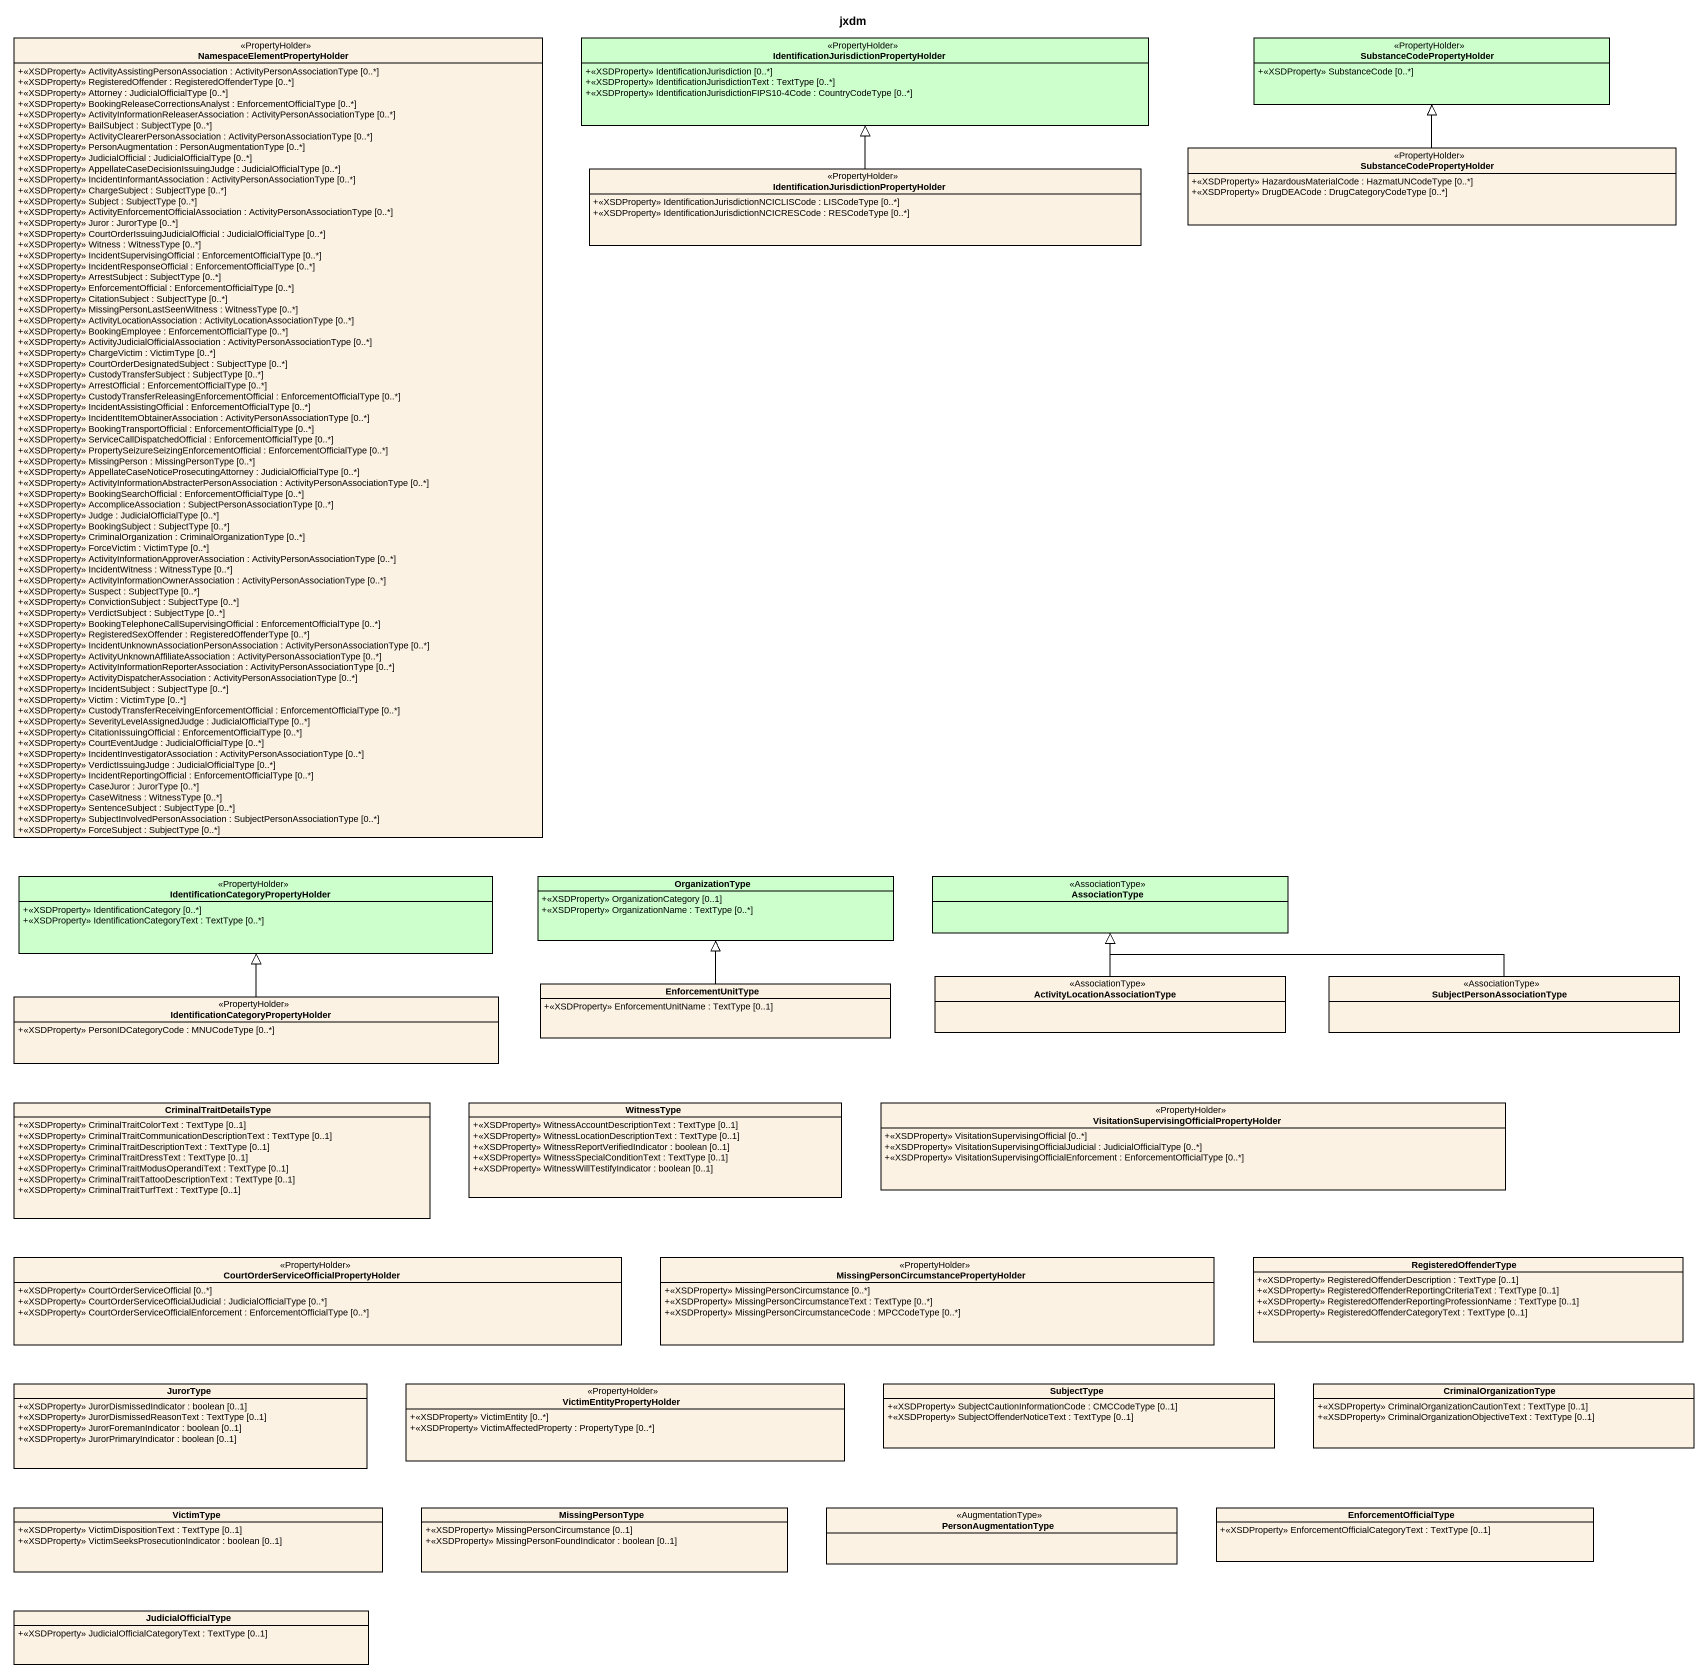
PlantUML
@startuml
title jxdm
hide circle
hide empty members
skinparam classAttributeIconSize 0
class "NamespaceElementPropertyHolder" as NamespaceElementPropertyHold <<PropertyHolder>> {
  +<<XSDProperty>> ActivityAssistingPersonAssociation : ActivityPersonAssociationType [0..*]
  +<<XSDProperty>> RegisteredOffender : RegisteredOffenderType [0..*]
  +<<XSDProperty>> Attorney : JudicialOfficialType [0..*]
  +<<XSDProperty>> BookingReleaseCorrectionsAnalyst : EnforcementOfficialType [0..*]
  +<<XSDProperty>> ActivityInformationReleaserAssociation : ActivityPersonAssociationType [0..*]
  +<<XSDProperty>> BailSubject : SubjectType [0..*]
  +<<XSDProperty>> ActivityClearerPersonAssociation : ActivityPersonAssociationType [0..*]
  +<<XSDProperty>> PersonAugmentation : PersonAugmentationType [0..*]
  +<<XSDProperty>> JudicialOfficial : JudicialOfficialType [0..*]
  +<<XSDProperty>> AppellateCaseDecisionIssuingJudge : JudicialOfficialType [0..*]
  +<<XSDProperty>> IncidentInformantAssociation : ActivityPersonAssociationType [0..*]
  +<<XSDProperty>> ChargeSubject : SubjectType [0..*]
  +<<XSDProperty>> Subject : SubjectType [0..*]
  +<<XSDProperty>> ActivityEnforcementOfficialAssociation : ActivityPersonAssociationType [0..*]
  +<<XSDProperty>> Juror : JurorType [0..*]
  +<<XSDProperty>> CourtOrderIssuingJudicialOfficial : JudicialOfficialType [0..*]
  +<<XSDProperty>> Witness : WitnessType [0..*]
  +<<XSDProperty>> IncidentSupervisingOfficial : EnforcementOfficialType [0..*]
  +<<XSDProperty>> IncidentResponseOfficial : EnforcementOfficialType [0..*]
  +<<XSDProperty>> ArrestSubject : SubjectType [0..*]
  +<<XSDProperty>> EnforcementOfficial : EnforcementOfficialType [0..*]
  +<<XSDProperty>> CitationSubject : SubjectType [0..*]
  +<<XSDProperty>> MissingPersonLastSeenWitness : WitnessType [0..*]
  +<<XSDProperty>> ActivityLocationAssociation : ActivityLocationAssociationType [0..*]
  +<<XSDProperty>> BookingEmployee : EnforcementOfficialType [0..*]
  +<<XSDProperty>> ActivityJudicialOfficialAssociation : ActivityPersonAssociationType [0..*]
  +<<XSDProperty>> ChargeVictim : VictimType [0..*]
  +<<XSDProperty>> CourtOrderDesignatedSubject : SubjectType [0..*]
  +<<XSDProperty>> CustodyTransferSubject : SubjectType [0..*]
  +<<XSDProperty>> ArrestOfficial : EnforcementOfficialType [0..*]
  +<<XSDProperty>> CustodyTransferReleasingEnforcementOfficial : EnforcementOfficialType [0..*]
  +<<XSDProperty>> IncidentAssistingOfficial : EnforcementOfficialType [0..*]
  +<<XSDProperty>> IncidentItemObtainerAssociation : ActivityPersonAssociationType [0..*]
  +<<XSDProperty>> BookingTransportOfficial : EnforcementOfficialType [0..*]
  +<<XSDProperty>> ServiceCallDispatchedOfficial : EnforcementOfficialType [0..*]
  +<<XSDProperty>> PropertySeizureSeizingEnforcementOfficial : EnforcementOfficialType [0..*]
  +<<XSDProperty>> MissingPerson : MissingPersonType [0..*]
  +<<XSDProperty>> AppellateCaseNoticeProsecutingAttorney : JudicialOfficialType [0..*]
  +<<XSDProperty>> ActivityInformationAbstracterPersonAssociation : ActivityPersonAssociationType [0..*]
  +<<XSDProperty>> BookingSearchOfficial : EnforcementOfficialType [0..*]
  +<<XSDProperty>> AccompliceAssociation : SubjectPersonAssociationType [0..*]
  +<<XSDProperty>> Judge : JudicialOfficialType [0..*]
  +<<XSDProperty>> BookingSubject : SubjectType [0..*]
  +<<XSDProperty>> CriminalOrganization : CriminalOrganizationType [0..*]
  +<<XSDProperty>> ForceVictim : VictimType [0..*]
  +<<XSDProperty>> ActivityInformationApproverAssociation : ActivityPersonAssociationType [0..*]
  +<<XSDProperty>> IncidentWitness : WitnessType [0..*]
  +<<XSDProperty>> ActivityInformationOwnerAssociation : ActivityPersonAssociationType [0..*]
  +<<XSDProperty>> Suspect : SubjectType [0..*]
  +<<XSDProperty>> ConvictionSubject : SubjectType [0..*]
  +<<XSDProperty>> VerdictSubject : SubjectType [0..*]
  +<<XSDProperty>> BookingTelephoneCallSupervisingOfficial : EnforcementOfficialType [0..*]
  +<<XSDProperty>> RegisteredSexOffender : RegisteredOffenderType [0..*]
  +<<XSDProperty>> IncidentUnknownAssociationPersonAssociation : ActivityPersonAssociationType [0..*]
  +<<XSDProperty>> ActivityUnknownAffiliateAssociation : ActivityPersonAssociationType [0..*]
  +<<XSDProperty>> ActivityInformationReporterAssociation : ActivityPersonAssociationType [0..*]
  +<<XSDProperty>> ActivityDispatcherAssociation : ActivityPersonAssociationType [0..*]
  +<<XSDProperty>> IncidentSubject : SubjectType [0..*]
  +<<XSDProperty>> Victim : VictimType [0..*]
  +<<XSDProperty>> CustodyTransferReceivingEnforcementOfficial : EnforcementOfficialType [0..*]
  +<<XSDProperty>> SeverityLevelAssignedJudge : JudicialOfficialType [0..*]
  +<<XSDProperty>> CitationIssuingOfficial : EnforcementOfficialType [0..*]
  +<<XSDProperty>> CourtEventJudge : JudicialOfficialType [0..*]
  +<<XSDProperty>> IncidentInvestigatorAssociation : ActivityPersonAssociationType [0..*]
  +<<XSDProperty>> VerdictIssuingJudge : JudicialOfficialType [0..*]
  +<<XSDProperty>> IncidentReportingOfficial : EnforcementOfficialType [0..*]
  +<<XSDProperty>> CaseJuror : JurorType [0..*]
  +<<XSDProperty>> CaseWitness : WitnessType [0..*]
  +<<XSDProperty>> SentenceSubject : SubjectType [0..*]
  +<<XSDProperty>> SubjectInvolvedPersonAssociation : SubjectPersonAssociationType [0..*]
  +<<XSDProperty>> ForceSubject : SubjectType [0..*]
}
class "IdentificationJurisdictionPropertyHolder" as IdentificationJurisdictionPr <<PropertyHolder>> #CCFFCC {
  +<<XSDProperty>> IdentificationJurisdiction [0..*]
  +<<XSDProperty>> IdentificationJurisdictionText : TextType [0..*]
  +<<XSDProperty>> IdentificationJurisdictionFIPS10-4Code : CountryCodeType [0..*]
}
class SubstanceCodePropertyHolder <<PropertyHolder>> #CCFFCC {
  +<<XSDProperty>> SubstanceCode [0..*]
}
class "IdentificationJurisdictionPropertyHolder" as IdentificationJurisdictionPr_2 <<PropertyHolder>> {
  +<<XSDProperty>> IdentificationJurisdictionNCICLISCode : LISCodeType [0..*]
  +<<XSDProperty>> IdentificationJurisdictionNCICRESCode : RESCodeType [0..*]
}
class "SubstanceCodePropertyHolder" as SubstanceCodePropertyHolder_2 <<PropertyHolder>> {
  +<<XSDProperty>> HazardousMaterialCode : HazmatUNCodeType [0..*]
  +<<XSDProperty>> DrugDEACode : DrugCategoryCodeType [0..*]
}
class "IdentificationCategoryPropertyHolder" as IdentificationCategoryProper <<PropertyHolder>> #CCFFCC {
  +<<XSDProperty>> IdentificationCategory [0..*]
  +<<XSDProperty>> IdentificationCategoryText : TextType [0..*]
}
class OrganizationType #CCFFCC {
  +<<XSDProperty>> OrganizationCategory [0..1]
  +<<XSDProperty>> OrganizationName : TextType [0..*]
}
class AssociationType <<AssociationType>> #CCFFCC
class EnforcementUnitType {
  +<<XSDProperty>> EnforcementUnitName : TextType [0..1]
}
class "ActivityLocationAssociationType" as ActivityLocationAssociationT <<AssociationType>>
class SubjectPersonAssociationType <<AssociationType>>
class "IdentificationCategoryPropertyHolder" as IdentificationCategoryProper_2 <<PropertyHolder>> {
  +<<XSDProperty>> PersonIDCategoryCode : MNUCodeType [0..*]
}
class CriminalTraitDetailsType {
  +<<XSDProperty>> CriminalTraitColorText : TextType [0..1]
  +<<XSDProperty>> CriminalTraitCommunicationDescriptionText : TextType [0..1]
  +<<XSDProperty>> CriminalTraitDescriptionText : TextType [0..1]
  +<<XSDProperty>> CriminalTraitDressText : TextType [0..1]
  +<<XSDProperty>> CriminalTraitModusOperandiText : TextType [0..1]
  +<<XSDProperty>> CriminalTraitTattooDescriptionText : TextType [0..1]
  +<<XSDProperty>> CriminalTraitTurfText : TextType [0..1]
}
class WitnessType {
  +<<XSDProperty>> WitnessAccountDescriptionText : TextType [0..1]
  +<<XSDProperty>> WitnessLocationDescriptionText : TextType [0..1]
  +<<XSDProperty>> WitnessReportVerifiedIndicator : boolean [0..1]
  +<<XSDProperty>> WitnessSpecialConditionText : TextType [0..1]
  +<<XSDProperty>> WitnessWillTestifyIndicator : boolean [0..1]
}
class "VisitationSupervisingOfficialPropertyHolder" as VisitationSupervisingOfficia <<PropertyHolder>> {
  +<<XSDProperty>> VisitationSupervisingOfficial [0..*]
  +<<XSDProperty>> VisitationSupervisingOfficialJudicial : JudicialOfficialType [0..*]
  +<<XSDProperty>> VisitationSupervisingOfficialEnforcement : EnforcementOfficialType [0..*]
}
class "CourtOrderServiceOfficialPropertyHolder" as CourtOrderServiceOfficialPro <<PropertyHolder>> {
  +<<XSDProperty>> CourtOrderServiceOfficial [0..*]
  +<<XSDProperty>> CourtOrderServiceOfficialJudicial : JudicialOfficialType [0..*]
  +<<XSDProperty>> CourtOrderServiceOfficialEnforcement : EnforcementOfficialType [0..*]
}
class "MissingPersonCircumstancePropertyHolder" as MissingPersonCircumstancePro <<PropertyHolder>> {
  +<<XSDProperty>> MissingPersonCircumstance [0..*]
  +<<XSDProperty>> MissingPersonCircumstanceText : TextType [0..*]
  +<<XSDProperty>> MissingPersonCircumstanceCode : MPCCodeType [0..*]
}
class RegisteredOffenderType {
  +<<XSDProperty>> RegisteredOffenderDescription : TextType [0..1]
  +<<XSDProperty>> RegisteredOffenderReportingCriteriaText : TextType [0..1]
  +<<XSDProperty>> RegisteredOffenderReportingProfessionName : TextType [0..1]
  +<<XSDProperty>> RegisteredOffenderCategoryText : TextType [0..1]
}
class JurorType {
  +<<XSDProperty>> JurorDismissedIndicator : boolean [0..1]
  +<<XSDProperty>> JurorDismissedReasonText : TextType [0..1]
  +<<XSDProperty>> JurorForemanIndicator : boolean [0..1]
  +<<XSDProperty>> JurorPrimaryIndicator : boolean [0..1]
}
class VictimEntityPropertyHolder <<PropertyHolder>> {
  +<<XSDProperty>> VictimEntity [0..*]
  +<<XSDProperty>> VictimAffectedProperty : PropertyType [0..*]
}
class SubjectType {
  +<<XSDProperty>> SubjectCautionInformationCode : CMCCodeType [0..1]
  +<<XSDProperty>> SubjectOffenderNoticeText : TextType [0..1]
}
class CriminalOrganizationType {
  +<<XSDProperty>> CriminalOrganizationCautionText : TextType [0..1]
  +<<XSDProperty>> CriminalOrganizationObjectiveText : TextType [0..1]
}
class VictimType {
  +<<XSDProperty>> VictimDispositionText : TextType [0..1]
  +<<XSDProperty>> VictimSeeksProsecutionIndicator : boolean [0..1]
}
class MissingPersonType {
  +<<XSDProperty>> MissingPersonCircumstance [0..1]
  +<<XSDProperty>> MissingPersonFoundIndicator : boolean [0..1]
}
class PersonAugmentationType <<AugmentationType>>
class EnforcementOfficialType {
  +<<XSDProperty>> EnforcementOfficialCategoryText : TextType [0..1]
}
class JudicialOfficialType {
  +<<XSDProperty>> JudicialOfficialCategoryText : TextType [0..1]
}
IdentificationJurisdictionPr_2 -up-|> IdentificationJurisdictionPr
SubstanceCodePropertyHolder_2 -up-|> SubstanceCodePropertyHolder
EnforcementUnitType -up-|> OrganizationType
ActivityLocationAssociationT -up-|> AssociationType
SubjectPersonAssociationType -left-|> AssociationType
IdentificationCategoryProper_2 -up-|> IdentificationCategoryProper
@enduml
